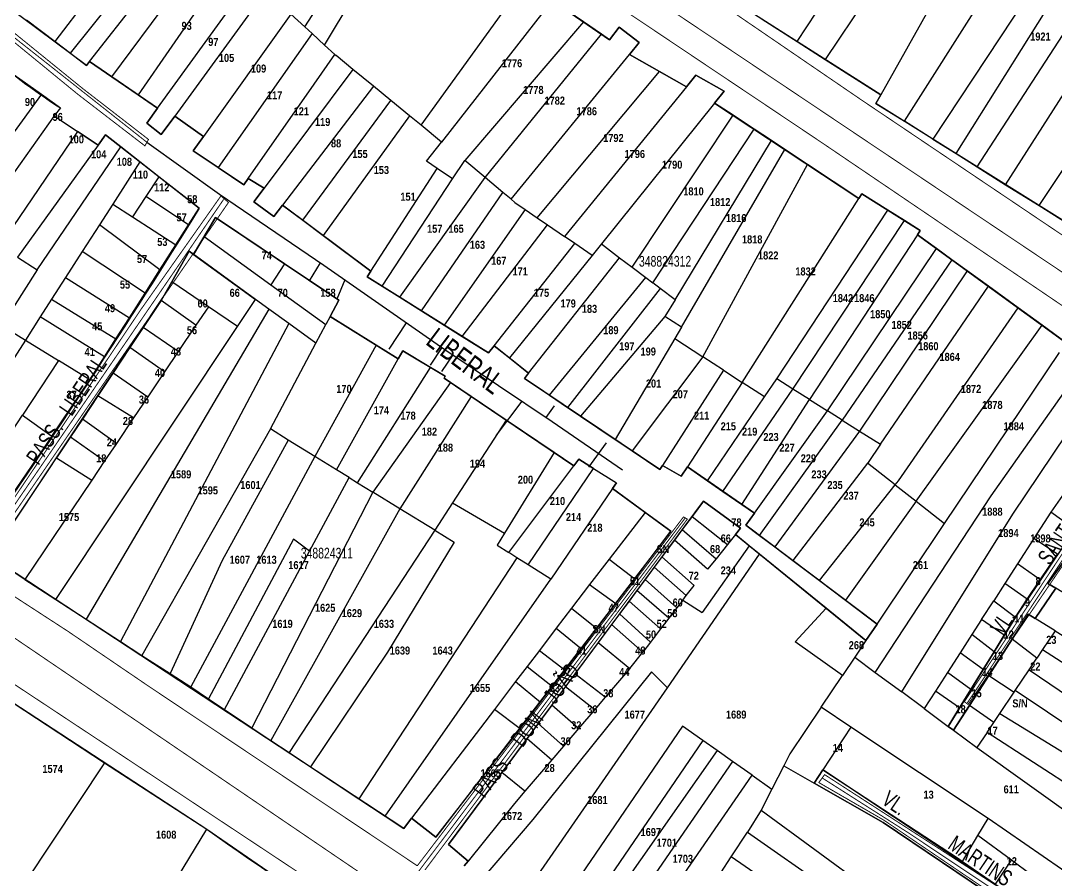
# Model space of a CAD drawing. Extents: x 203136 to 205923, y 4839890 to 4842982.
# Drawn here: x 203482.3 to 203676.3, y 4841082 to 4841240.2 of the extents above; entities that cross this region are included whole.
import ezdxf
from ezdxf.enums import TextEntityAlignment as Align

# ---------------------------------------------------------------- set-up
doc = ezdxf.new("R2010")
doc.units = 0
doc.header["$LTSCALE"] = 1.5
doc.header["$MEASUREMENT"] = 0
doc.linetypes.add('TRACO_25', pattern=[8, 3, -1, 1, -1, 1, -1])
for name, color, linetype in [('CD_MALHA_LOTES', 40, 'CONTINUOUS'), ('CD_TXT_QUADRA', 7, 'CONTINUOUS'), ('RU-QUADRAS', 210, 'CONTINUOUS'), ('SV-EIXO-RUA-N-PAV', 6, 'CONTINUOUS'), ('SV-EIXO-RUA-PAV', 20, 'CONTINUOUS'), ('SV-ESTIVAS', 7, 'CONTINUOUS'), ('SV-RUA-PAVIM-S-GUIA-C-GUIA', 7, 'CONTINUOUS'), ('SV-TXT-ESTIVA', 7, 'CONTINUOUS'), ('SV-TXT-RUA-N-PAV-S-GUIA-C-GUIA', 7, 'CONTINUOUS'), ('Th_NmrPort', 1, 'CONTINUOUS')]:
    doc.layers.add(name, color=color, linetype=linetype)
doc.styles.add('3488-24-2D_TXT$0$ARIAL', font='ARIAL.TTF')
doc.styles.add('ARIAL', font='ARIAL.TTF')
doc.styles.get("Standard").update_dxf_attribs({"font": 'swisscbo.ttf'})

msp = doc.modelspace()

# ---------------------------------------------------------------- linework, layer by layer
at = {"layer": 'CD_MALHA_LOTES', "linetype": 'Continuous'}
for p, q in [((203627.77, 4841236.24), (203660.63, 4841286.34)), ((203665.98, 4841282.31), (203633.02, 4841232.91)), ((203672.23, 4841277.64), (203643.43, 4841226.28)), ((203647.84, 4841221.33), (203680.08, 4841271.97)), ((203535.49, 4841239), (203552.07, 4841264.45)), ((203539.22, 4841235.59), (203555.17, 4841262.32)), ((203681.34, 4841260.67), (203653.18, 4841217.99)), ((203488.73, 4841236.27), (203506.12, 4841258.96)), ((203657.53, 4841215.27), (203684.68, 4841258.47)), ((203491.61, 4841234.07), (203509.68, 4841256.72)), ((203495.18, 4841232.51), (203512.64, 4841254.85)), ((203499.34, 4841229.66), (203516.33, 4841252.46)), ((203520.52, 4841249.74), (203504.26, 4841226.29)), ((203507.94, 4841223.76), (203524.74, 4841247)), ((203557.29, 4841220.58), (203576.72, 4841247.5)), ((203527.72, 4841245.07), (203511.15, 4841222.28)), ((203661.49, 4841212.78), (203682.29, 4841244.89)), ((203581.87, 4841243.96), (203561.14, 4841217.43)), ((203587.74, 4841239.92), (203581.87, 4841243.96)), ((203532.88, 4841241.39), (203516.51, 4841218.49)), ((203483.39, 4841240.35), (203488.73, 4841236.27)), ((203536.86, 4841237.75), (203535.49, 4841239)), ((203587.74, 4841239.92), (203565.47, 4841213.99)), ((203591.08, 4841237.62), (203587.74, 4841239.92)), ((203621.21, 4841240.42), (203627.77, 4841236.24)), ((203536.86, 4841237.75), (203519.27, 4841212.65)), ((203536.86, 4841237.75), (203539.22, 4841235.59)), ((203569.31, 4841210.77), (203591.08, 4841237.62)), ((203488.73, 4841236.27), (203491.61, 4841234.07)), ((203539.22, 4841235.59), (203541.16, 4841233.81)), ((203596.36, 4841233.83), (203598.17, 4841236.05)), ((203627.77, 4841236.24), (203633.02, 4841232.91)), ((203491.61, 4841234.07), (203494.61, 4841231.78)), ((203537.29, 4841228.29), (203541.16, 4841233.81)), ((203541.16, 4841233.81), (203541.37, 4841233.62)), ((203544.53, 4841231.03), (203541.37, 4841233.62)), ((203574.17, 4841206.71), (203596.36, 4841233.83)), ((203601.99, 4841230.64), (203596.36, 4841233.83)), ((203494.61, 4841231.78), (203495.18, 4841232.51)), ((203495.18, 4841232.51), (203499.34, 4841229.66)), ((203633.02, 4841232.91), (203643.43, 4841226.28)), ((203481.04, 4841230), (203486.16, 4841226.4)), ((203499.34, 4841229.66), (203504.26, 4841226.29)), ((203544.53, 4841231.03), (203527.89, 4841208.8)), ((203548.37, 4841227.89), (203544.53, 4841231.03)), ((203579.03, 4841203.27), (203601.99, 4841230.64)), ((203606.99, 4841227.8), (203601.99, 4841230.64)), ((203524.89, 4841210.61), (203537.29, 4841228.29)), ((203548.37, 4841227.89), (203531.35, 4841205.64)), ((203551.6, 4841225.24), (203548.37, 4841227.89)), ((203606.99, 4841227.8), (203584.17, 4841199.75)), ((203666.81, 4841209.45), (203678.8, 4841228.13)), ((203486.16, 4841226.4), (203477.64, 4841214.69)), ((203504.26, 4841226.29), (203507.94, 4841223.76)), ((203643.43, 4841226.28), (203642.52, 4841224.65)), ((203507.94, 4841223.76), (203505.91, 4841220.94)), ((203535.15, 4841202.8), (203551.6, 4841225.24)), ((203555.11, 4841222.37), (203551.6, 4841225.24)), ((203612.29, 4841224.74), (203591.07, 4841198.37)), ((203615.75, 4841222.45), (203612.29, 4841224.74)), ((203642.52, 4841224.65), (203647.84, 4841221.33)), ((203673.1, 4841205.52), (203685.29, 4841223.91)), ((203488.55, 4841222.32), (203477.64, 4841206.96)), ((203508.63, 4841218.82), (203511.15, 4841222.28)), ((203511.15, 4841222.28), (203516.51, 4841218.49)), ((203555.11, 4841222.37), (203538.95, 4841199.94)), ((203557.29, 4841220.58), (203555.11, 4841222.37)), ((203596.82, 4841194), (203615.75, 4841222.45)), ((203505.91, 4841220.94), (203508.63, 4841218.82)), ((203561.14, 4841217.43), (203557.29, 4841220.58)), ((203622.94, 4841217.7), (203619.69, 4841219.85)), ((203653.18, 4841217.99), (203647.84, 4841221.33)), ((203604.9, 4841187.88), (203622.94, 4841217.7)), ((203625.43, 4841216.05), (203622.94, 4841217.7)), ((203653.18, 4841217.99), (203657.53, 4841215.27)), ((203496.79, 4841216.86), (203481.704233, 4841195.877161)), ((203485.35, 4841193.51), (203501.07, 4841216.54)), ((203558.34, 4841213.83), (203561.14, 4841217.43)), ((203606.1, 4841182.75), (203625.43, 4841216.05)), ((203629.66, 4841213.26), (203625.43, 4841216.05)), ((203560.31, 4841212.5), (203558.34, 4841213.83)), ((203563.21, 4841210.54), (203565.47, 4841213.99)), ((203569.31, 4841210.77), (203565.47, 4841213.99)), ((203657.53, 4841215.27), (203661.49, 4841212.78)), ((203519.27, 4841212.65), (203524.08, 4841209.45)), ((203547.89, 4841193.25), (203560.31, 4841212.5)), ((203563.21, 4841210.54), (203560.31, 4841212.5)), ((203610.11, 4841177.19), (203629.66, 4841213.26)), ((203639.31, 4841206.87), (203629.66, 4841213.26)), ((203661.49, 4841212.78), (203666.81, 4841209.45)), ((203524.08, 4841209.45), (203524.89, 4841210.61)), ((203524.89, 4841210.61), (203527.89, 4841208.8)), ((203550.02, 4841190.46), (203563.21, 4841210.54)), ((203553.31, 4841188.39), (203569.31, 4841210.77)), ((203572.63, 4841208), (203569.31, 4841210.77)), ((203527.89, 4841208.8), (203525.96, 4841206.22)), ((203557.4, 4841185.8), (203572.63, 4841208)), ((203574.17, 4841206.71), (203572.63, 4841208)), ((203666.81, 4841209.45), (203673.1, 4841205.52)), ((203525.96, 4841206.22), (203529.71, 4841203.5)), ((203574.17, 4841206.71), (203574.86, 4841206.13)), ((203574.86, 4841206.13), (203576.8, 4841204.8)), ((203617.45, 4841172.4), (203639.31, 4841206.87)), ((203639.88, 4841207.76), (203639.31, 4841206.87)), ((203644.72, 4841204.7), (203639.88, 4841207.76)), ((203499.52, 4841205.83), (203503.25, 4841203.43)), ((203529.71, 4841203.5), (203531.35, 4841205.64)), ((203531.35, 4841205.64), (203535.15, 4841202.8)), ((203576.8, 4841204.8), (203561.62, 4841183.15)), ((203576.8, 4841204.8), (203579.03, 4841203.27)), ((203623.92, 4841173.08), (203644.72, 4841204.7)), ((203647.88, 4841202.71), (203644.72, 4841204.7)), ((203673.1, 4841205.52), (203678.36, 4841202.23)), ((203503.25, 4841203.43), (203511.37, 4841198.21)), ((203535.15, 4841202.8), (203538.95, 4841199.94)), ((203579.03, 4841203.27), (203580.99, 4841201.93)), ((203626.93, 4841171.16), (203647.88, 4841202.71)), ((203564.97, 4841181.03), (203580.99, 4841201.93)), ((203580.99, 4841201.93), (203584.17, 4841199.75)), ((203516.65, 4841199.73), (203529.16, 4841190.69)), ((203538.95, 4841199.94), (203547.89, 4841193.25)), ((203586.12, 4841198.41), (203584.17, 4841199.75)), ((203589.33, 4841196.21), (203586.12, 4841198.41)), ((203591.07, 4841198.37), (203589.33, 4841196.21)), ((203591.07, 4841198.37), (203594.49, 4841195.77)), ((203650.3, 4841200.05), (203630.09, 4841169.2)), ((203653.87, 4841197.47), (203650.3, 4841200.05)), ((203589.33, 4841196.21), (203573.87, 4841177)), ((203633.46, 4841167.08), (203653.87, 4841197.47)), ((203577.44, 4841174.17), (203594.49, 4841195.77)), ((203594.49, 4841195.77), (203596.82, 4841194)), ((203656.72, 4841195.4), (203636.21, 4841165.34)), ((203659.63, 4841193.29), (203656.72, 4841195.4)), ((203547.89, 4841193.25), (203547.22, 4841192.22)), ((203596.82, 4841194), (203599.4, 4841192.05)), ((203659.63, 4841193.29), (203639.45, 4841163.31)), ((203663.58, 4841190.43), (203659.63, 4841193.29)), ((203490.69, 4841192.09), (203502.66, 4841184.54)), ((203529.16, 4841190.69), (203539.45, 4841183.25)), ((203547.22, 4841192.22), (203550.02, 4841190.46)), ((203550.02, 4841190.46), (203553.31, 4841188.39)), ((203581.34, 4841170.01), (203599.4, 4841192.05)), ((203599.4, 4841192.05), (203600.72, 4841191.04)), ((203602.11, 4841189.99), (203600.72, 4841191.04)), ((203643.38, 4841160.83), (203663.58, 4841190.43)), ((203669.17, 4841186.36), (203663.58, 4841190.43)), ((203488.05, 4841187.99), (203500.12, 4841180.55)), ((203517.44, 4841186.57), (203515.12, 4841183.12)), ((203522.87, 4841182.86), (203517.44, 4841186.57)), ((203528.78, 4841186.16), (203526.27, 4841187.97)), ((203553.31, 4841188.39), (203557.4, 4841185.8)), ((203604.9, 4841187.88), (203602.99, 4841184.78)), ((203485.95, 4841184.71), (203483.16, 4841180.35)), ((203540.26, 4841184.77), (203539.45, 4841183.25)), ((203548.86, 4841179.42), (203540.26, 4841184.77)), ((203557.4, 4841185.8), (203561.62, 4841183.15)), ((203602.99, 4841184.78), (203587.14, 4841166.11)), ((203606.1, 4841182.75), (203602.99, 4841184.78)), ((203646.72, 4841154), (203669.17, 4841186.36)), ((203673.65, 4841183.12), (203669.17, 4841186.36)), ((203478.74, 4841183.08), (203483.16, 4841180.35)), ((203488.84, 4841131.75), (203522.87, 4841182.86)), ((203515.12, 4841183.12), (203511.81, 4841178.22)), ((203561.62, 4841183.15), (203564.97, 4841181.03)), ((203606.1, 4841182.75), (203604.84, 4841180.62)), ((203650.06, 4841150.15), (203673.65, 4841183.12)), ((203678.17, 4841179.84), (203673.65, 4841183.12)), ((203564.97, 4841181.03), (203569.9, 4841177.93)), ((203483.16, 4841180.35), (203477.64, 4841171.74)), ((203483.16, 4841180.35), (203489.36, 4841176.52)), ((203569.9, 4841177.93), (203570.97, 4841179.29)), ((203570.97, 4841179.29), (203573.87, 4841177)), ((203604.84, 4841180.62), (203593.66, 4841161.74)), ((203604.84, 4841180.62), (203610.11, 4841177.19)), ((203511.81, 4841178.22), (203509.22, 4841174.37)), ((203573.87, 4841177), (203577.44, 4841174.17)), ((203613.93, 4841174.7), (203610.11, 4841177.19)), ((203655.38, 4841145.97), (203676.92, 4841178.02)), ((203664.12, 4841151.17), (203681.33, 4841175.63)), ((203499.58, 4841174.18), (203506.08, 4841169.71)), ((203509.22, 4841174.37), (203506.08, 4841169.71)), ((203577.44, 4841174.17), (203576.64, 4841173.16)), ((203576.64, 4841173.16), (203581.34, 4841170.01)), ((203613.93, 4841174.7), (203602.51, 4841156.87)), ((203613.93, 4841174.7), (203617.45, 4841172.4)), ((203621.61, 4841169.69), (203623.92, 4841173.08)), ((203626.93, 4841171.16), (203623.92, 4841173.08)), ((203668.17, 4841147.74), (203685.28, 4841173.3)), ((203562.79, 4841172.41), (203548.28, 4841151.85)), ((203617.45, 4841172.4), (203607.18, 4841156.59)), ((203613.85, 4841151.99), (203626.93, 4841171.16)), ((203621.61, 4841169.69), (203617.45, 4841172.4)), ((203630.09, 4841169.2), (203626.93, 4841171.16)), ((203506.08, 4841169.71), (203503.44, 4841165.79)), ((203566.68, 4841169.78), (203553.33, 4841148.73)), ((203581.34, 4841170.01), (203584.74, 4841167.73)), ((203610.93, 4841154), (203621.61, 4841169.69)), ((203617.41, 4841149.54), (203630.09, 4841169.2)), ((203630.09, 4841169.2), (203633.46, 4841167.08)), ((203584.74, 4841167.73), (203587.14, 4841166.11)), ((203636.21, 4841165.34), (203633.46, 4841167.08)), ((203477.64, 4841158.73), (203482.64, 4841166.28)), ((203503.44, 4841165.79), (203500.21, 4841160.99)), ((203587.14, 4841166.11), (203593.66, 4841161.74)), ((203620.71, 4841143.76), (203636.21, 4841165.34)), ((203636.21, 4841165.34), (203639.45, 4841163.31)), ((203639.45, 4841163.31), (203623.56, 4841141.61)), ((203639.45, 4841163.31), (203643.38, 4841160.83)), ((203491.64, 4841162.23), (203498.01, 4841157.73)), ((203532.42, 4841161.62), (203520.03, 4841139.04)), ((203593.66, 4841161.74), (203596.82, 4841159.62)), ((203500.21, 4841160.99), (203498.01, 4841157.73)), ((203596.82, 4841159.62), (203602.03, 4841156.12)), ((203643.38, 4841160.83), (203641.04, 4841157.4)), ((203498.01, 4841157.73), (203495.59, 4841154.13)), ((203541.45, 4841156.06), (203537.42, 4841158.54)), ((203582.24, 4841159.29), (203572.95, 4841144.16)), ((203640.96, 4841157.29), (203641.04, 4841157.4)), ((203543.83, 4841154.6), (203541.45, 4841156.06)), ((203589.58, 4841156.32), (203593.89, 4841153.6)), ((203602.03, 4841156.12), (203602.51, 4841156.87)), ((203602.51, 4841156.87), (203606.05, 4841154.84)), ((203606.05, 4841154.84), (203607.18, 4841156.59)), ((203607.18, 4841156.59), (203610.93, 4841154)), ((203640.96, 4841157.29), (203626.96, 4841139.05)), ((203646.12, 4841153.24), (203640.96, 4841157.29)), ((203543.83, 4841154.6), (203545.4, 4841153.63)), ((203545.4, 4841153.63), (203548.28, 4841151.85)), ((203593.18, 4841152.56), (203593.89, 4841153.6)), ((203610.93, 4841154), (203613.85, 4841151.99)), ((203646.12, 4841153.24), (203646.72, 4841154)), ((203548.28, 4841151.85), (203525.61, 4841107.71)), ((203593.18, 4841152.56), (203581.59, 4841135.54)), ((203599.26, 4841148.07), (203593.18, 4841152.56)), ((203613.85, 4841151.99), (203617.41, 4841149.54)), ((203631.91, 4841135.31), (203646.12, 4841153.24)), ((203646.12, 4841153.24), (203650.06, 4841150.15)), ((203677.88, 4841151.86), (203675.28, 4841148.1)), ((203563.17, 4841149.86), (203572.95, 4841144.16)), ((203650.06, 4841150.15), (203636.8, 4841131.63)), ((203642.38, 4841118.1), (203664.12, 4841151.17)), ((203650.06, 4841150.15), (203655.38, 4841145.97)), ((203553.33, 4841148.73), (203529.15, 4841105.35)), ((203559.84, 4841144.73), (203553.33, 4841148.73)), ((203617.41, 4841149.54), (203619.75, 4841147.92)), ((203619.75, 4841147.92), (203618.16, 4841145.69)), ((203647.34, 4841114.43), (203668.17, 4841147.74)), ((203675.28, 4841148.1), (203672.11, 4841143.16)), ((203679.72, 4841144.95), (203675.28, 4841148.1)), ((203608.07, 4841147.33), (203614.68, 4841142.04)), ((203642.72, 4841127.15), (203655.38, 4841145.97)), ((203559.84, 4841144.73), (203532.57, 4841103.07)), ((203572.95, 4841144.16), (203571.58, 4841141.92)), ((203606.24, 4841144.86), (203612.56, 4841139.4)), ((203616.17, 4841143.91), (203614.68, 4841142.04)), ((203618.75, 4841141.82), (203616.17, 4841143.91)), ((203618.16, 4841145.69), (203620.71, 4841143.76)), ((203536.41, 4841140.78), (203533.38, 4841143.08)), ((203563.48, 4841142.49), (203550.98, 4841121.86)), ((203571.58, 4841141.92), (203573.75, 4841140.54)), ((203604.76, 4841142.88), (203602.42, 4841139.73)), ((203610.98, 4841137.43), (203604.76, 4841142.88)), ((203614.68, 4841142.04), (203612.56, 4841139.4)), ((203620.71, 4841143.76), (203623.56, 4841141.61)), ((203672.11, 4841143.16), (203669.06, 4841138.44)), ((203676.52, 4841140.22), (203672.11, 4841143.16)), ((203575.25, 4841139.58), (203573.75, 4841140.54)), ((203603.45, 4841115.24), (203620.71, 4841140.22)), ((203618.75, 4841141.82), (203609.97, 4841129.35)), ((203620.71, 4841140.22), (203618.75, 4841141.82)), ((203633.18, 4841130.1), (203620.71, 4841140.22)), ((203623.56, 4841141.61), (203626.96, 4841139.05)), ((203673.29, 4841135.44), (203676.52, 4841140.22)), ((203575.25, 4841139.58), (203545.61, 4841094.45)), ((203581.59, 4841135.54), (203577.34, 4841138.24)), ((203592.52, 4841139.32), (203597.32, 4841135.65)), ((203602.42, 4841139.73), (203608.43, 4841134.4)), ((203612.56, 4841139.4), (203610.98, 4841137.43)), ((203626.96, 4841139.05), (203631.91, 4841135.31)), ((203669.06, 4841138.44), (203666.69, 4841134.77)), ((203673.29, 4841135.44), (203669.06, 4841138.44)), ((203677.63, 4841138.78), (203674.74, 4841134.78)), ((203600.98, 4841137.8), (203606.97, 4841132.5)), ((203550.56, 4841091.18), (203581.59, 4841135.54)), ((203588.87, 4841134.57), (203593.79, 4841131)), ((203666.69, 4841134.77), (203664.59, 4841131.52)), ((203670.84, 4841131.81), (203666.69, 4841134.77)), ((203670.84, 4841131.81), (203673.29, 4841135.44)), ((203674.74, 4841134.78), (203676.21, 4841133.87)), ((203676.21, 4841133.87), (203672.36, 4841128.18)), ((203679.75, 4841131.69), (203676.21, 4841133.87)), ((203606.32, 4841131.65), (203605.21, 4841130.21)), ((203606.32, 4841131.65), (203609.97, 4841129.35)), ((203636.8, 4841131.63), (203642.72, 4841127.15)), ((203662.3, 4841127.98), (203664.59, 4841131.52)), ((203664.59, 4841131.52), (203668.67, 4841128.47)), ((203668.67, 4841128.47), (203670.84, 4841131.81)), ((203585.48, 4841130.16), (203590.25, 4841126.34)), ((203603.74, 4841128.28), (203602.16, 4841126.23)), ((203605.21, 4841130.21), (203603.74, 4841128.28)), ((203633.18, 4841130.1), (203627.36, 4841123.83)), ((203640.63, 4841124.05), (203633.18, 4841130.1)), ((203582.59, 4841126.36), (203587.36, 4841122.52)), ((203642.72, 4841127.15), (203640.63, 4841124.05)), ((203662.3, 4841127.98), (203660.49, 4841125.18)), ((203666.56, 4841125.05), (203662.3, 4841127.98)), ((203676.08, 4841125.88), (203672.36, 4841128.18)), ((203602.16, 4841126.23), (203600.28, 4841123.76)), ((203660.49, 4841125.18), (203658.28, 4841121.76)), ((203664.67, 4841121.98), (203660.49, 4841125.18)), ((203664.67, 4841121.98), (203666.56, 4841125.05)), ((203676.08, 4841125.88), (203673.73, 4841122.37)), ((203676.08, 4841125.88), (203687.31, 4841118.91)), ((203590.5, 4841123.71), (203596.39, 4841118.83)), ((203600.28, 4841123.76), (203598.82, 4841121.86)), ((203640.63, 4841124.05), (203638.54, 4841120.94)), ((203668.02, 4841124.3), (203663.66, 4841117.51)), ((203672.66, 4841120.77), (203668.02, 4841124.3)), ((203504.97, 4841121.28), (203510.31, 4841117.92)), ((203579.45, 4841122.23), (203584.26, 4841118.5)), ((203638.54, 4841120.94), (203636.23, 4841117.51)), ((203638.54, 4841120.94), (203642.38, 4841118.1)), ((203658.28, 4841121.76), (203655.92, 4841118.1)), ((203662.6, 4841118.62), (203658.28, 4841121.76)), ((203662.6, 4841118.62), (203664.67, 4841121.98)), ((203671.21, 4841118.6), (203672.66, 4841120.77)), ((203673.73, 4841122.37), (203672.66, 4841120.77)), ((203673.73, 4841122.37), (203705.13, 4841102.08)), ((203577.14, 4841119.21), (203581.9, 4841115.43)), ((203596.39, 4841118.83), (203591.81, 4841113.48)), ((203660.32, 4841114.92), (203662.6, 4841118.62)), ((203668.62, 4841114.74), (203671.21, 4841118.6)), ((203671.21, 4841118.6), (203696.84, 4841101.11)), ((203510.31, 4841117.92), (203514.13, 4841115.37)), ((203600.46, 4841118.23), (203578.21, 4841090.53)), ((203603.45, 4841115.24), (203600.46, 4841118.23)), ((203632.24, 4841111.58), (203636.23, 4841117.51)), ((203642.38, 4841118.1), (203647.34, 4841114.43)), ((203655.92, 4841118.1), (203653.64, 4841114.57)), ((203660.32, 4841114.92), (203655.92, 4841118.1)), ((203663.66, 4841117.51), (203660.05, 4841111.91)), ((203663.66, 4841117.51), (203668.39, 4841114.4)), ((203514.13, 4841115.37), (203517.45, 4841113.15)), ((203575.01, 4841116.41), (203579.68, 4841112.55)), ((203575.43, 4841074.71), (203603.45, 4841115.24)), ((203658.18, 4841111.45), (203660.32, 4841114.92)), ((203668.39, 4841114.4), (203668.62, 4841114.74)), ((203686.29, 4841102.8), (203668.62, 4841114.74)), ((203517.45, 4841113.15), (203520.48, 4841111.13)), ((203591.81, 4841113.48), (203589.83, 4841111.16)), ((203651.55, 4841111.32), (203647.34, 4841114.43)), ((203653.64, 4841114.57), (203651.55, 4841111.32)), ((203658.18, 4841111.45), (203653.64, 4841114.57)), ((203665.72, 4841110.4), (203668.39, 4841114.4)), ((203520.48, 4841111.13), (203525.61, 4841107.71)), ((203581.76, 4841111.96), (203579.21, 4841108.52)), ((203586.8, 4841107.62), (203581.76, 4841111.96)), ((203589.83, 4841111.16), (203586.8, 4841107.62)), ((203632.24, 4841111.58), (203626.38, 4841102.87)), ((203637.83, 4841107.87), (203632.24, 4841111.58)), ((203651.55, 4841111.32), (203656.05, 4841107.99)), ((203656.05, 4841107.99), (203658.18, 4841111.45)), ((203660.05, 4841111.91), (203657.06, 4841107.25)), ((203664.58, 4841108.7), (203660.05, 4841111.91)), ((203664.58, 4841108.7), (203665.72, 4841110.4)), ((203665.72, 4841110.4), (203702.28, 4841087.93)), ((203579.21, 4841108.52), (203577.15, 4841105.75)), ((203583.96, 4841104.3), (203579.21, 4841108.52)), ((203606.29, 4841108.06), (203580.86, 4841070.85)), ((203586.8, 4841107.62), (203583.96, 4841104.3)), ((203610.1, 4841105.36), (203606.29, 4841108.06)), ((203637.83, 4841107.87), (203632.59, 4841099.83)), ((203663.53, 4841090.73), (203637.83, 4841107.87)), ((203657.06, 4841107.25), (203656.05, 4841107.99)), ((203657.06, 4841107.25), (203661.44, 4841104.01)), ((203663.32, 4841106.82), (203664.58, 4841108.7)), ((203577.15, 4841105.75), (203581.78, 4841101.75)), ((203610.1, 4841105.36), (203584.7, 4841068.26)), ((203612.74, 4841103.49), (203610.1, 4841105.36)), ((203663.32, 4841106.82), (203661.44, 4841104.01)), ((203699.33, 4841083.55), (203663.32, 4841106.82)), ((203583.96, 4841104.3), (203581.78, 4841101.75)), ((203612.74, 4841103.49), (203586.96, 4841066.75)), ((203615.64, 4841101.44), (203612.74, 4841103.49)), ((203661.44, 4841104.01), (203682.62, 4841088.88)), ((203498.002256, 4841101.172595), (203517.14, 4841088.72)), ((203581.78, 4841101.75), (203576.72, 4841095.84)), ((203615.64, 4841101.44), (203590.24, 4841064.56)), ((203619.33, 4841098.83), (203615.64, 4841101.44)), ((203626.38, 4841102.87), (203625.23, 4841100.61)), ((203572.4, 4841099.37), (203562.45, 4841085.87)), ((203576.72, 4841095.84), (203572.4, 4841099.37)), ((203625.23, 4841100.61), (203623, 4841096.23)), ((203625.23, 4841100.61), (203630.97, 4841097.34)), ((203630.97, 4841097.34), (203632.59, 4841099.83)), ((203632.59, 4841099.83), (203657.96, 4841083.23)), ((203593.95, 4841062.09), (203619.33, 4841098.83)), ((203619.33, 4841098.83), (203623, 4841096.23)), ((203643.84, 4841090), (203630.97, 4841097.34)), ((203576.72, 4841095.84), (203574.77, 4841093.56)), ((203623, 4841096.23), (203620.99, 4841092.29)), ((203574.77, 4841093.56), (203566.1, 4841082.73)), ((203620.99, 4841092.29), (203618.42, 4841088.15)), ((203620.99, 4841092.29), (203677.87, 4841050.78)), ((203555.53, 4841090.82), (203560.04, 4841087.21)), ((203578.21, 4841090.53), (203568.77, 4841079.44)), ((203685.27, 4841062.1), (203643.84, 4841090)), ((203661.61, 4841087.54), (203663.53, 4841090.73)), ((203683.38, 4841077.02), (203663.53, 4841090.73)), ((203615.42, 4841083.54), (203618.42, 4841088.15)), ((203618.42, 4841088.15), (203674.2, 4841049.37)), ((203658.73, 4841082.7), (203661.61, 4841087.54)), ((203667.92, 4841082.92), (203661.61, 4841087.54)), ((203562.45, 4841085.87), (203566.1, 4841082.73)), ((203566.1, 4841082.73), (203565.39, 4841081.84)), ((203611.27, 4841077.17), (203615.42, 4841083.54)), ((203665.21, 4841049.36), (203615.42, 4841083.54)), ((203657.96, 4841083.23), (203658.73, 4841082.7)), ((203658.73, 4841082.7), (203664.94, 4841078.46)), ((203664.94, 4841078.46), (203667.92, 4841082.92))]:
    msp.add_line(p, q, dxfattribs=at)
for points in [[(203532.88, 4841241.39), (203535.49, 4841239)], [(203598.17, 4841236.05), (203594.4, 4841238.98), (203592.62, 4841236.56), (203591.08, 4841237.62)], [(203612.29, 4841224.74), (203614.08, 4841226.97), (203608.76, 4841229.96), (203606.99, 4841227.8)], [(203486.16, 4841226.4), (203489.75, 4841223.82), (203488.55, 4841222.32)], [(203488.55, 4841222.32), (203492.92, 4841219.42)], [(203619.69, 4841219.85), (203615.75, 4841222.45)], [(203600.72, 4841191.04), (203619.69, 4841219.85)], [(203492.92, 4841219.42), (203478.42, 4841198.08)], [(203496.79, 4841216.86), (203492.92, 4841219.42)], [(203501.07, 4841216.54), (203498.19, 4841218.81), (203496.79, 4841216.86)], [(203516.51, 4841218.49), (203514.57, 4841215.78), (203519.27, 4841212.65)], [(203504.61, 4841213.75), (203501.07, 4841216.54)], [(203504.61, 4841213.75), (203499.52, 4841205.83)], [(203508.17, 4841210.95), (203504.61, 4841213.75)], [(203508.17, 4841210.95), (203505.74, 4841207.24)], [(203513.73, 4841201.92), (203515.71, 4841205.02), (203508.17, 4841210.95)], [(203505.74, 4841207.24), (203503.25, 4841203.43)], [(203513.73, 4841201.92), (203505.74, 4841207.24)], [(203499.52, 4841205.83), (203497.02, 4841201.94)], [(203531.73, 4841194.62), (203518.77, 4841203.28), (203516.65, 4841199.73)], [(203650.3, 4841200.05), (203650.82, 4841200.85), (203647.88, 4841202.71)], [(203497.02, 4841201.94), (203493.8, 4841196.93)], [(203508.37, 4841193.51), (203497.02, 4841201.94)], [(203511.37, 4841198.21), (203513.73, 4841201.92)], [(203508.37, 4841193.51), (203511.37, 4841198.21)], [(203516.65, 4841199.73), (203514.65, 4841196.39), (203526.27, 4841187.97)], [(203570.97, 4841179.29), (203586.12, 4841198.41)], [(203493.8, 4841196.93), (203490.69, 4841192.09)], [(203505.59, 4841189.14), (203493.8, 4841196.93)], [(203526.27, 4841187.97), (203513.84, 4841196.97), (203510.62, 4841191.24)], [(203656.72, 4841195.4), (203653.87, 4841197.47)], [(203481.704233, 4841195.877161), (203485.35, 4841193.51)], [(203531.73, 4841194.62), (203529.16, 4841190.69)], [(203540.26, 4841184.77), (203541.88, 4841187.83), (203531.73, 4841194.62)], [(203485.35, 4841193.51), (203478.74, 4841183.08)], [(203505.59, 4841189.14), (203508.37, 4841193.51)], [(203490.69, 4841192.09), (203488.05, 4841187.99)], [(203510.62, 4841191.24), (203508.59, 4841187.74)], [(203517.44, 4841186.57), (203510.62, 4841191.24)], [(203502.66, 4841184.54), (203505.59, 4841189.14)], [(203602.11, 4841189.99), (203584.74, 4841167.73)], [(203604.9, 4841187.88), (203602.11, 4841189.99)], [(203488.05, 4841187.99), (203485.95, 4841184.71)], [(203508.59, 4841187.74), (203505.24, 4841182.71)], [(203515.12, 4841183.12), (203508.59, 4841187.74)], [(203522.87, 4841182.86), (203526.27, 4841187.97)], [(203497.99, 4841177.21), (203485.95, 4841184.71)], [(203528.78, 4841186.16), (203494.52, 4841128.06)], [(203500.12, 4841180.55), (203502.66, 4841184.54)], [(203532.52, 4841183.45), (203528.78, 4841186.16)], [(203532.52, 4841183.45), (203500.98, 4841123.87)], [(203505.24, 4841182.71), (203502.76, 4841178.96)], [(203511.81, 4841178.22), (203505.24, 4841182.71)], [(203537.6, 4841179.77), (203532.52, 4841183.45)], [(203537.6, 4841179.77), (203539.45, 4841183.25)], [(203497.99, 4841177.21), (203500.12, 4841180.55)], [(203502.76, 4841178.96), (203499.58, 4841174.18)], [(203509.22, 4841174.37), (203502.76, 4841178.96)], [(203529.06, 4841163.69), (203537.6, 4841179.77)], [(203548.86, 4841179.42), (203537.42, 4841158.54)], [(203553.03, 4841176.83), (203548.86, 4841179.42)], [(203495.23, 4841172.89), (203497.99, 4841177.21)], [(203541.45, 4841156.06), (203553.03, 4841176.83)], [(203559.09, 4841175.19), (203553.85, 4841178.3), (203553.03, 4841176.83)], [(203610.11, 4841177.19), (203596.82, 4841159.62)], [(203489.36, 4841176.52), (203482.64, 4841166.28)], [(203495.23, 4841172.89), (203489.36, 4841176.52)], [(203545.4, 4841153.63), (203559.09, 4841175.19)], [(203562.79, 4841172.41), (203561.61, 4841173.2), (203561.83, 4841173.57), (203559.09, 4841175.19)], [(203499.58, 4841174.18), (203496.72, 4841169.87)], [(203482.64, 4841166.28), (203488.11, 4841162.37), (203495.23, 4841172.89)], [(203566.68, 4841169.78), (203562.79, 4841172.41)], [(203496.72, 4841169.87), (203493.83, 4841165.53)], [(203503.44, 4841165.79), (203496.72, 4841169.87)], [(203573.22, 4841165.37), (203566.68, 4841169.78)], [(203619.75, 4841147.92), (203633.46, 4841167.08)], [(203482.64, 4841166.28), (203488.11, 4841162.36), (203477.64, 4841147.03)], [(203493.83, 4841165.53), (203491.64, 4841162.23)], [(203500.21, 4841160.99), (203493.83, 4841165.53)], [(203573.22, 4841165.37), (203563.17, 4841149.86)], [(203582.24, 4841159.29), (203573.22, 4841165.37)], [(203529.06, 4841163.69), (203504.97, 4841121.28)], [(203532.42, 4841161.62), (203529.06, 4841163.69)], [(203491.64, 4841162.23), (203489, 4841158.26)], [(203537.42, 4841158.54), (203532.42, 4841161.62)], [(203477.59, 4841141.21), (203489, 4841158.26)], [(203489, 4841158.26), (203495.59, 4841154.13)], [(203537.42, 4841158.54), (203514.13, 4841115.37)], [(203585.92, 4841156.8), (203582.24, 4841159.29)], [(203589.58, 4841156.32), (203586.85, 4841158.04), (203585.92, 4841156.8)], [(203573.75, 4841140.54), (203585.92, 4841156.8)], [(203577.34, 4841138.24), (203589.58, 4841156.32)], [(203495.59, 4841154.13), (203483.05, 4841135.51)], [(203536.41, 4841140.78), (203543.83, 4841154.6)], [(203553.33, 4841148.73), (203548.28, 4841151.85)], [(203563.17, 4841149.86), (203559.84, 4841144.73)], [(203616.17, 4841143.91), (203617.14, 4841145.13), (203610.19, 4841150.18), (203608.07, 4841147.33)], [(203599.26, 4841148.07), (203592.52, 4841139.32)], [(203597.32, 4841135.65), (203604.06, 4841144.53), (203599.26, 4841148.07)], [(203608.07, 4841147.33), (203606.24, 4841144.86)], [(203559.84, 4841144.73), (203563.48, 4841142.49)], [(203606.24, 4841144.86), (203604.76, 4841142.88)], [(203533.38, 4841143.08), (203517.45, 4841113.15)], [(203520.48, 4841111.13), (203536.41, 4841140.78)], [(203483.05, 4841135.51), (203477.64, 4841139.03)], [(203520.03, 4841139.04), (203510.31, 4841117.92)], [(203577.34, 4841138.24), (203575.25, 4841139.58)], [(203592.52, 4841139.32), (203588.87, 4841134.57)], [(203602.42, 4841139.73), (203600.98, 4841137.8)], [(203600.98, 4841137.8), (203599.27, 4841135.5)], [(203483.05, 4841135.51), (203488.84, 4841131.75)], [(203588.87, 4841134.57), (203585.48, 4841130.16)], [(203593.79, 4841131), (203597.32, 4841135.65)], [(203599.27, 4841135.5), (203597.72, 4841133.41)], [(203605.21, 4841130.21), (203599.27, 4841135.5)], [(203606.97, 4841132.5), (203608.43, 4841134.4)], [(203631.91, 4841135.31), (203636.8, 4841131.63)], [(203597.72, 4841133.41), (203596.26, 4841131.45)], [(203603.74, 4841128.28), (203597.72, 4841133.41)], [(203606.32, 4841131.65), (203606.97, 4841132.5)], [(203488.84, 4841131.75), (203494.52, 4841128.06)], [(203590.25, 4841126.34), (203593.79, 4841131)], [(203596.26, 4841131.45), (203594.49, 4841129.07)], [(203602.16, 4841126.23), (203596.26, 4841131.45)], [(203585.48, 4841130.16), (203582.59, 4841126.36)], [(203594.49, 4841129.07), (203592.99, 4841127.05)], [(203600.28, 4841123.76), (203594.49, 4841129.07)], [(203666.56, 4841125.05), (203668.67, 4841128.47)], [(203672.36, 4841128.18), (203671.04, 4841129), (203668.02, 4841124.3)], [(203494.52, 4841128.06), (203500.98, 4841123.87)], [(203582.59, 4841126.36), (203579.45, 4841122.23)], [(203587.36, 4841122.52), (203590.25, 4841126.34)], [(203592.99, 4841127.05), (203590.5, 4841123.71)], [(203598.82, 4841121.86), (203592.99, 4841127.05)], [(203500.98, 4841123.87), (203504.97, 4841121.28)], [(203584.26, 4841118.5), (203587.36, 4841122.52)], [(203590.5, 4841123.71), (203586.12, 4841117.81)], [(203636.23, 4841117.51), (203627.36, 4841123.83)], [(203550.98, 4841121.86), (203536.57, 4841100.43)], [(203579.45, 4841122.23), (203577.14, 4841119.21)], [(203596.39, 4841118.83), (203598.82, 4841121.86)], [(203577.14, 4841119.21), (203575.01, 4841116.41)], [(203581.9, 4841115.43), (203584.26, 4841118.5)], [(203586.12, 4841117.81), (203584.37, 4841115.46), (203589.83, 4841111.16)], [(203591.81, 4841113.48), (203586.12, 4841117.81)], [(203575.01, 4841116.41), (203571.03, 4841111.17)], [(203579.68, 4841112.55), (203581.9, 4841115.43)], [(203571.03, 4841111.17), (203555.53, 4841090.82)], [(203575.84, 4841107.56), (203571.03, 4841111.17)], [(203575.84, 4841107.56), (203579.68, 4841112.55)], [(203525.61, 4841107.71), (203529.15, 4841105.35)], [(203560.04, 4841087.21), (203575.84, 4841107.56)], [(203529.15, 4841105.35), (203532.57, 4841103.07)], [(203577.15, 4841105.75), (203572.4, 4841099.37)], [(203532.57, 4841103.07), (203536.57, 4841100.43)], [(203536.57, 4841100.43), (203545.61, 4841094.45)], [(203545.61, 4841094.45), (203550.56, 4841091.18)], [(203550.56, 4841091.18), (203554.05, 4841088.87), (203555.53, 4841090.82)], [(203493.22, 4841049.37), (203517.14, 4841088.72)], [(203517.14, 4841088.72), (203530.42, 4841079.61)], [(203671.61, 4841080.21), (203667.92, 4841082.92)]]:
    msp.add_lwpolyline(points, dxfattribs=at)
at = {"layer": 'CD_MALHA_LOTES', "linetype": 'Continuous', "flags": 128}
for points in [[(203474.45, 4841116.61), (203498.002256, 4841101.172595)], [(203498.002256, 4841101.172595), (203463.51, 4841049.37)]]:
    msp.add_lwpolyline(points, dxfattribs=at)
at = {"layer": 'RU-QUADRAS', "color": 6, "linetype": 'Continuous'}
for points in [[(203730.58, 4841169.56), (203642.52, 4841224.65), (203643.43, 4841226.28), (203580.64, 4841266.24), (203561.86, 4841280.14), (203552, 4841288.93), (203540.27, 4841296.12), (203475.51, 4841339.79), (203475.64, 4841340.59), (203488.56, 4841356.85), (203489.87, 4841355.99), (203493.22, 4841360.46), (203489.84, 4841362.97), (203493.46, 4841367.4), (203497.53, 4841364.45), (203515.68, 4841386.52), (203514.65, 4841387.39), (203524.7, 4841400.7), (203528.56, 4841402.91), (203546.36, 4841422.84)], [(203548, 4841267.24), (203592.62, 4841236.56), (203594.4, 4841238.98), (203598.17, 4841236.05), (203596.37, 4841233.84), (203606.99, 4841227.8), (203608.76, 4841229.96), (203614.08, 4841226.97), (203612.29, 4841224.74), (203639.31, 4841206.87), (203639.88, 4841207.76), (203650.82, 4841200.85), (203650.3, 4841200.05), (203678.17, 4841179.84)], [(203565.39, 4841081.84), (203566.1, 4841082.73), (203562.45, 4841085.87), (203610.19, 4841150.18), (203617.14, 4841145.13), (203616.17, 4841143.91), (203640.63, 4841124.05), (203642.72, 4841127.15), (203618.16, 4841145.69), (203619.75, 4841147.92), (203607.18, 4841156.59), (203606.05, 4841154.84), (203602.51, 4841156.87), (203602.03, 4841156.12), (203576.64, 4841173.16), (203577.44, 4841174.17), (203570.98, 4841179.28), (203569.9, 4841177.93), (203547.22, 4841192.22), (203547.89, 4841193.25), (203531.35, 4841205.64), (203529.71, 4841203.5), (203525.96, 4841206.22), (203527.89, 4841208.8), (203524.89, 4841210.61), (203524.08, 4841209.45), (203514.57, 4841215.78), (203516.51, 4841218.49), (203511.15, 4841222.28), (203508.63, 4841218.82), (203505.91, 4841220.94), (203507.94, 4841223.76), (203495.2, 4841232.5), (203494.61, 4841231.78), (203473.53, 4841247.5)], [(203695.01, 4841167.58), (203668.67, 4841128.47), (203656.05, 4841107.99), (203657.06, 4841107.25), (203671.04, 4841129), (203672.36, 4841128.18), (203676.21, 4841133.87), (203674.74, 4841134.78), (203697.21, 4841165.94)], [(203672.27, 4841073.45), (203632.59, 4841099.83), (203630.97, 4841097.34), (203643.84, 4841090), (203685.27, 4841062.1)]]:
    msp.add_lwpolyline(points, dxfattribs=at)
for points in [[(203475.42, 4841234.68, 0.0386668904), (203489.75, 4841223.82), (203488.55, 4841222.32), (203496.79, 4841216.86), (203498.19, 4841218.81), (203515.71, 4841205.02, -0.0137045498), (203473.99, 4841141.5)], [(203311.11, 4841141.91), (203330.59, 4841169.09), (203332.37, 4841167.64), (203337.95, 4841175.53), (203339.55, 4841174.39), (203353.75, 4841194.83), (203358.97, 4841191.01), (203334.47, 4841156.79), (203335.17, 4841156.26), (203361.38, 4841192.83), (203366.21, 4841189.45), (203365.22, 4841187.89), (203517.14, 4841088.72, 0.0085795676), (203643.83, 4841003.6)]]:
    msp.add_lwpolyline(points, format="xyb", dxfattribs=at)
msp.add_lwpolyline([(203476.6, 4841139.74), (203509, 4841188.36), (203513.84, 4841196.97), (203514.65, 4841196.39), (203518.77, 4841203.28), (203541.88, 4841187.83), (203540.26, 4841184.77), (203553.03, 4841176.83), (203553.85, 4841178.3), (203561.83, 4841173.57), (203561.61, 4841173.2), (203585.92, 4841156.8), (203586.85, 4841158.04), (203589.58, 4841156.32), (203593.89, 4841153.6), (203593.18, 4841152.56), (203604.06, 4841144.53), (203560.04, 4841087.21), (203555.53, 4841090.82), (203554.05, 4841088.87)], close=True, dxfattribs=at)
at = {"layer": 'SV-EIXO-RUA-N-PAV', "const_width": 0.18, "flags": 128}
for points in [[(203477.641928, 4841239.723199), (203505.93, 4841217.39)], [(203520.308572, 4841206.704492), (203477.614307, 4841144.342948)], [(203659.630557, 4841112.375669), (203702.267743, 4841176.410699)], [(203552.983621, 4841075.732434), (203606.767871, 4841147.003588)], [(203632.450595, 4841098.323977), (203648.476951, 4841088.125387), (203692.54943, 4841058.743734)]]:
    msp.add_lwpolyline(points, dxfattribs=at)
at = {"layer": 'SV-EIXO-RUA-PAV', "const_width": 0.18, "flags": 128}
for points in [[(203890.124517, 4841049.3628), (203880.76933, 4841055.6623), (203826.7787, 4841092.0175), (203773.009517, 4841127.017798), (203749.763, 4841143.981473), (203702.267743, 4841176.410699), (203477.60981, 4841326.877425)], [(203592.859134, 4841049.368), (203552.983621, 4841075.732434), (203477.614307, 4841126.927869)]]:
    msp.add_lwpolyline(points, dxfattribs=at)
at = {"layer": 'SV-ESTIVAS'}
for points in [[(203505.93, 4841217.39), (203519.53, 4841207.67), (203539.06, 4841194.39), (203561.77, 4841178.56), (203581.87, 4841165.09), (203595.04, 4841156.02)], [(203536.37, 4841191.42), (203538.44, 4841194.8)], [(203543.01, 4841191.63), (203541.49, 4841187.99)], [(203551.3, 4841178.63), (203554.54, 4841183.6)], [(203561.21, 4841178.95), (203558.97, 4841175.65)], [(203563.27, 4841177.56), (203561.11, 4841174.44)], [(203576.14, 4841168.93), (203571.34, 4841162.54)], [(203580.75, 4841165.84), (203582.32, 4841168)], [(203591.98, 4841161.09), (203588.67, 4841156.53)]]:
    msp.add_lwpolyline(points, dxfattribs=at)
at = {"layer": 'SV-RUA-PAVIM-S-GUIA-C-GUIA', "linetype": 'Continuous', "const_width": 0.18, "flags": 128}
for points in [[(203776.442718, 4841190.4267), (203774.28, 4841187.42), (203751.84, 4841154.1), (203750.38, 4841152.73), (203748.51, 4841152.38), (203746.67, 4841152.56), (203745.02, 4841153.4), (203713.71, 4841175.6), (203639.72, 4841225.37), (203609.87, 4841245.77), (203554.85, 4841282.79), (203509.6, 4841313.11), (203477.645803, 4841333.635438)], [(203698.657439, 4841172.441434), (203696.56, 4841173.82), (203632.14, 4841217.48), (203558.92, 4841266.5), (203504.97, 4841302.53), (203477.645627, 4841320.702798)], [(203556.586132, 4841081.875178), (203506.24, 4841115.52), (203491.16, 4841125.78), (203477.641479, 4841134.559039)], [(203581.16, 4841049.37), (203546.83, 4841072.35), (203506.35, 4841099.17), (203477.641194, 4841118.15)]]:
    msp.add_lwpolyline(points, dxfattribs=at)
at = {"layer": 'SV-RUA-PAVIM-S-GUIA-C-GUIA', "linetype": 'TRACO_25', "const_width": 0.18, "flags": 128}
for points in [[(203477.641928, 4841238.941237), (203493.01, 4841226.36), (203505.55, 4841216.72), (203506.23, 4841217.92), (203493.91, 4841227.45), (203477.641928, 4841240.653655)], [(203477.645935, 4841142.90375), (203521.209626, 4841206.121757), (203519.791273, 4841207.337488), (203504.797258, 4841186.062197), (203477.642109, 4841145.672685)], [(203700.183609, 4841171.423988), (203659.77, 4841112.1), (203659.09, 4841112.61), (203698.657439, 4841172.441434)], [(203558.024685, 4841081.091859), (203607.180037, 4841146.811244), (203606.465615, 4841147.223411), (203556.586132, 4841081.875178)], [(203689.149277, 4841059.798768), (203643.989873, 4841090.429686), (203631.812806, 4841097.465325), (203632.895212, 4841098.953633), (203690.401798, 4841061.77759)]]:
    msp.add_lwpolyline(points, dxfattribs=at)

# ---------------------------------------------------------------- texts
at = {"layer": 'CD_TXT_QUADRA', "linetype": 'Continuous', "style": 'ARIAL', "width": 0.7}
for s, p in [('348824312', (203598.112845, 4841194.100179)), ('348824311', (203534.75, 4841139.44))]:
    msp.add_text(s, height=2, dxfattribs=at).set_placement(p)
at = {"layer": 'SV-TXT-ESTIVA', "style": 'ARIAL', "width": 0.7}
msp.add_text('LIBERAL', height=4, rotation=323, dxfattribs=at).set_placement((203557.955187, 4841179.682218))
at = {"layer": 'SV-TXT-RUA-N-PAV-S-GUIA-C-GUIA', "width": 0.7}
for s, rotation, style, p in [('PASS.   LIBERAL', 56, 'ARIAL', (203485.614252, 4841156.737075)), ('VL.              SANTA            LUÍZA', 56, '3488-24-2D_TXT$0$ARIAL', (203666.263255, 4841124.872758)), ('PASS.    DOM    JOÃO', 53, 'ARIAL', (203569.132383, 4841094.40211)), ('VL.             MARTINS', 326, 'ARIAL', (203643.362106, 4841093.637933))]:
    msp.add_text(s, height=3, rotation=rotation, dxfattribs=dict(at, style=style)).set_placement(p)
at = {"layer": 'Th_NmrPort', "color": 1}
for s, p in [('93', (203512.418554, 4841239.197271)), ('97', (203517.418554, 4841236.197271)), ('1921', (203671.418554, 4841237.197271)), ('105', (203519.418554, 4841233.197271)), ('109', (203525.418554, 4841231.197271)), ('1776', (203572.418554, 4841232.197271)), ('1778', (203576.418554, 4841227.197271)), ('90', (203483.058554, 4841224.937271)), ('117', (203528.418554, 4841226.197271)), ('1782', (203580.418554, 4841225.197271)), ('121', (203533.418554, 4841223.197271)), ('1786', (203586.418554, 4841223.197271)), ('96', (203488.258554, 4841222.137271)), ('119', (203537.418554, 4841221.197271)), ('100', (203491.258554, 4841217.937271)), ('88', (203540.418554, 4841217.197271)), ('1792', (203591.418554, 4841218.197271)), ('104', (203495.458554, 4841215.137271)), ('155', (203544.418554, 4841215.197271)), ('1796', (203595.418554, 4841215.197271)), ('108', (203500.268554, 4841213.737271)), ('1790', (203602.418554, 4841213.197271)), ('110', (203503.268554, 4841211.337271)), ('153', (203548.418554, 4841212.197271)), ('112', (203507.268554, 4841208.937271)), ('151', (203553.418554, 4841207.197271)), ('1810', (203606.418554, 4841208.197271)), ('58', (203513.468554, 4841206.727271)), ('1812', (203611.418554, 4841206.197271)), ('57', (203511.468554, 4841203.327271)), ('1816', (203614.418554, 4841203.197271)), ('157', (203558.418554, 4841201.197271)), ('165', (203562.418554, 4841201.197271)), ('53', (203507.868554, 4841198.727271)), ('163', (203566.418554, 4841198.197271)), ('1818', (203617.418554, 4841199.197271)), ('57', (203504.068554, 4841195.527271)), ('74', (203527.418554, 4841196.197271)), ('1822', (203620.418554, 4841196.197271)), ('167', (203570.418554, 4841195.197271)), ('171', (203574.418554, 4841193.197271)), ('1832', (203627.418554, 4841193.197271)), ('55', (203500.868554, 4841190.727271)), ('66', (203521.418554, 4841189.197271)), ('70', (203530.418554, 4841189.197271)), ('158', (203538.418554, 4841189.197271)), ('175', (203578.418554, 4841189.197271)), ('1842', (203634.418554, 4841188.197271)), ('1846', (203638.418554, 4841188.197271)), ('49', (203498.058554, 4841186.317271)), ('60', (203515.418554, 4841187.197271)), ('179', (203583.418554, 4841187.197271)), ('183', (203587.418554, 4841186.197271)), ('1850', (203641.418554, 4841185.197271)), ('45', (203495.658554, 4841182.917271)), ('56', (203513.418554, 4841182.197271)), ('189', (203591.418554, 4841182.197271)), ('1852', (203645.418554, 4841183.197271)), ('1856', (203648.418554, 4841181.197271)), ('41', (203494.258554, 4841178.117271)), ('48', (203510.418554, 4841178.197271)), ('197', (203594.418554, 4841179.197271)), ('199', (203598.418554, 4841178.197271)), ('1860', (203650.418554, 4841179.197271)), ('1864', (203654.418554, 4841177.197271)), ('40', (203507.418554, 4841174.197271)), ('201', (203599.418554, 4841172.197271)), ('170', (203541.418554, 4841171.197271)), ('207', (203604.418554, 4841170.197271)), ('1872', (203658.418554, 4841171.197271)), ('37', (203490.858554, 4841170.107271)), ('36', (203504.418554, 4841169.197271)), ('174', (203548.418554, 4841167.197271)), ('1878', (203662.418554, 4841168.197271)), ('28', (203501.418554, 4841165.197271)), ('178', (203553.418554, 4841166.197271)), ('211', (203608.418554, 4841166.197271)), ('182', (203557.418554, 4841163.197271)), ('215', (203613.418554, 4841164.197271)), ('219', (203617.418554, 4841163.197271)), ('1884', (203666.418554, 4841164.197271)), ('24', (203498.418554, 4841161.197271)), ('223', (203621.418554, 4841162.197271)), ('188', (203560.418554, 4841160.197271)), ('227', (203624.418554, 4841160.197271)), ('18', (203496.418554, 4841158.197271)), ('194', (203566.418554, 4841157.197271)), ('229', (203628.418554, 4841158.197271)), ('1589', (203510.418554, 4841155.197271)), ('233', (203630.418554, 4841155.197271)), ('1601', (203523.418554, 4841153.197271)), ('200', (203575.418554, 4841154.197271)), ('235', (203633.418554, 4841153.197271)), ('1595', (203515.418554, 4841152.197271)), ('237', (203636.418554, 4841151.197271)), ('210', (203581.418554, 4841150.197271)), ('1575', (203489.418554, 4841147.197271)), ('214', (203584.418554, 4841147.197271)), ('1888', (203662.418554, 4841148.197271)), ('218', (203588.418554, 4841145.197271)), ('78', (203615.418554, 4841146.197271)), ('245', (203639.418554, 4841146.197271)), ('66', (203613.418554, 4841143.197271)), ('1894', (203665.418554, 4841144.197271)), ('1898', (203671.418554, 4841143.197271)), ('SN', (203601.418554, 4841141.197271)), ('68', (203611.418554, 4841141.197271)), ('1607', (203521.418554, 4841139.197271)), ('1613', (203526.418554, 4841139.197271)), ('1617', (203532.418554, 4841138.197271)), ('261', (203649.418554, 4841138.197271)), ('72', (203607.418554, 4841136.197271)), ('234', (203613.418554, 4841137.197271)), ('51', (203596.418554, 4841135.197271)), ('8', (203672.418554, 4841135.197271)), ('1625', (203537.418554, 4841130.197271)), ('47', (203592.418554, 4841130.197271)), ('60', (203604.418554, 4841131.197271)), ('9', (203670.418554, 4841131.197271)), ('1629', (203542.418554, 4841129.197271)), ('58', (203603.418554, 4841129.197271)), ('11', (203668.418554, 4841128.197271)), ('1619', (203529.418554, 4841127.197271)), ('1633', (203548.418554, 4841127.197271)), ('SN', (203589.418554, 4841126.197271)), ('52', (203601.418554, 4841127.197271)), ('50', (203599.418554, 4841125.197271)), ('12', (203666.418554, 4841125.197271)), ('23', (203674.418554, 4841124.197271)), ('1639', (203551.418554, 4841122.197271)), ('1643', (203559.418554, 4841122.197271)), ('41', (203586.418554, 4841122.197271)), ('48', (203597.418554, 4841122.197271)), ('268', (203637.418554, 4841123.197271)), ('13', (203664.418554, 4841121.197271)), ('37', (203583.418554, 4841118.197271)), ('44', (203594.418554, 4841118.197271)), ('14', (203662.418554, 4841118.197271)), ('22', (203671.418554, 4841119.197271)), ('1655', (203566.418554, 4841115.197271)), ('33', (203581.418554, 4841115.197271)), ('38', (203591.418554, 4841114.197271)), ('15', (203660.418554, 4841114.197271)), ('S/N', (203668.068554, 4841112.297271)), ('36', (203588.418554, 4841111.197271)), ('1677', (203595.418554, 4841110.197271)), ('1689', (203614.418554, 4841110.197271)), ('18', (203657.418554, 4841111.197271)), ('32', (203585.418554, 4841108.197271)), ('17', (203663.418554, 4841107.197271)), ('30', (203583.418554, 4841105.197271)), ('14', (203634.418554, 4841103.947271)), ('1574', (203486.348554, 4841100.027271)), ('1665', (203568.418554, 4841099.197271)), ('28', (203580.418554, 4841100.197271)), ('13', (203651.418554, 4841095.197271)), ('611', (203666.418554, 4841096.197271)), ('1681', (203588.418554, 4841094.197271)), ('1672', (203572.418554, 4841091.197271)), ('1608', (203507.628554, 4841087.707271)), ('1697', (203598.418554, 4841088.197271)), ('1701', (203601.418554, 4841086.197271)), ('1703', (203604.418554, 4841083.197271)), ('12', (203667.008554, 4841082.737271))]:
    msp.add_text(s, height=1.5, dxfattribs=at).set_placement(p, align=Align.MIDDLE_LEFT)

doc.saveas('drawing.dxf')
